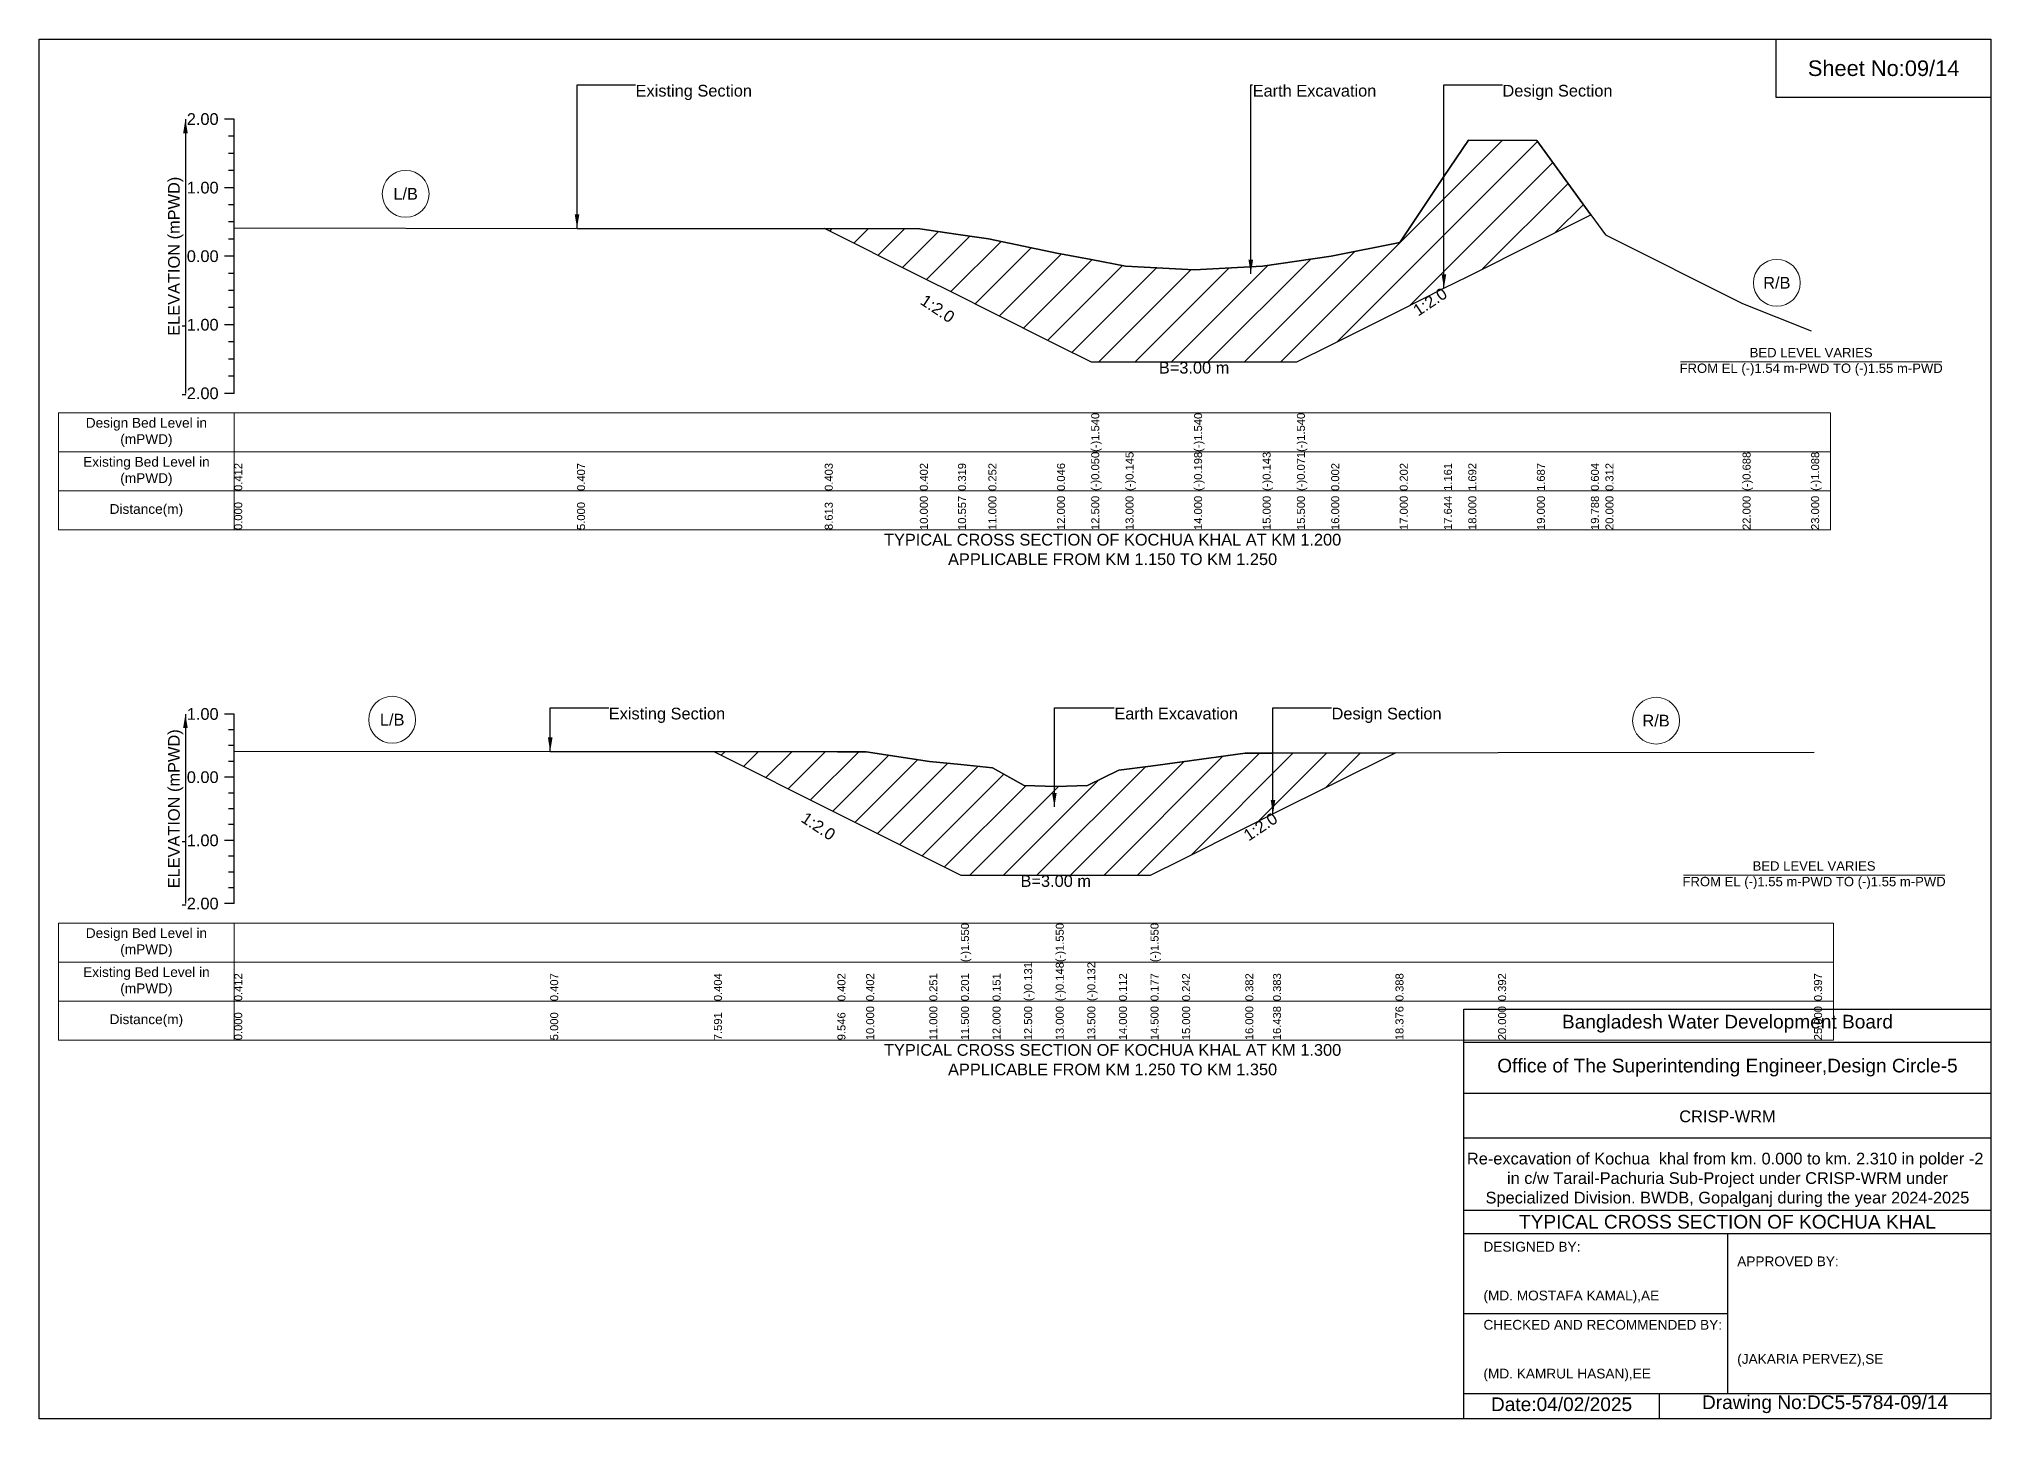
# Model space of a CAD drawing. Header units: inches. Extents: x 91000 to 258000, y -5743 to 6664.
# Drawn here: x 190000 to 198000, y -5656 to 0 of the extents above; entities that cross this region are included whole.
import ezdxf

# ---------------------------------------------------------------- set-up
doc = ezdxf.new("R2010")
doc.units = ezdxf.units.IN
doc.header["$LTSCALE"] = 7
doc.header["$MEASUREMENT"] = 0
for name, color, linetype, lineweight in [('Cross section Data Border', 7, 'Continuous', 9), ('Cross Section Labels', 7, 'Continuous', 9), ('Existing_Bed_Level for Xsection', 7, 'Continuous', 25)]:
    doc.layers.add(name, color=color, linetype=linetype, lineweight=lineweight)
doc.styles.get("Standard").update_dxf_attribs({"font": 'arial.ttf'})
doc.dimstyles.get("Standard").update_dxf_attribs({"dimtxt": 0.18, "dimasz": 0.18, "dimexe": 0.18, "dimexo": 0.0625, "dimgap": 0.09, "dimtad": 0, "dimtih": 1, "dimtoh": 1, "dimdec": 4, "dimzin": 0, "dimdsep": 46, "dimtxsty": 'Standard', "dimcen": 0.09, "dimadec": 0, "dimazin": 0, "dimtfac": 1, "dimtdec": 4, "dimtofl": 0, "dimtmove": 0, "dimatfit": 3, "dimfxl": 1, "dimtolj": 1, "dimtzin": 0, "dimarcsym": 0})

msp = doc.modelspace()

# ---------------------------------------------------------------- hatches: boundary and pattern name
at = {"layer": 'Existing_Bed_Level for Xsection'}
h = msp.add_hatch(dxfattribs=at)
h.set_pattern_fill('ANSI31', color=256, scale=843, style=0)
h.paths.add_polyline_path([(193220.3, -776.9), (193610, -971.8), (193766.4, -1050), (193891, -1112.3), (194172, -1252.8), (194312.5, -1323), (194453, -1323), (194734, -1323), (195015, -1323), (195155.5, -1323), (195296, -1252.8), (195577, -1112.3), (195757.9, -1021.8), (195858, -971.8), (196139, -831.3), (196360.4, -720.6), (196139, -416.2), (195858, -414.8), (195757.9, -563.9), (195577, -833.5), (195296, -889.7), (195155.5, -910.1), (195015, -930.5), (194734, -945.9), (194453, -931), (194312.5, -904.2), (194172, -877.3), (193891, -819.5), (193766.4, -800.8), (193610, -777.3)])
h = msp.add_hatch(dxfattribs=at)
h.set_pattern_fill('ANSI31', color=256, scale=777, style=0)
h.paths.add_polyline_path([(192766.1, -2920.9), (193272.3, -3174), (193390, -3232.9), (193649, -3362.4), (193778.5, -3427.1), (193908, -3427.1), (194037.5, -3427.1), (194167, -3427.1), (194296.5, -3427.1), (194426, -3427.1), (194555.5, -3427.1), (194685, -3362.4), (194944, -3232.9), (195057.4, -3176.2), (195559.4, -2925.2), (195057.4, -2926.4), (194944, -2926.7), (194685, -2963), (194555.5, -2979.8), (194426, -2996.7), (194296.5, -3059.9), (194167, -3064), (194037.5, -3059.6), (193908, -2986.6), (193778.5, -2973.6), (193649, -2960.7), (193390, -2921.6), (193272.3, -2921.4)])

# ---------------------------------------------------------------- linework, layer by layer
for points in [[(190000, 0), (198000, 0), (198000, -5656), (190000, -5656)], [(197120, 0), (198000, 0), (198000, -240), (197120, -240)]]:
    msp.add_lwpolyline(points, close=True)
for points in [[(195840, -5656), (195840, -3976), (198000, -3976)], [(195840, -4112), (198000, -4112)], [(195840, -4320), (198000, -4320)], [(195840, -4504), (198000, -4504)], [(195840, -4800), (198000, -4800)], [(195840, -4896), (198000, -4896)], [(196920, -4896), (196920, -5552)], [(195840, -5224), (196920, -5224)], [(195840, -5552), (198000, -5552)], [(196640, -5552), (196640, -5656)]]:
    msp.add_lwpolyline(points)
at = {"layer": 'Cross section Data Border'}
for points in [[(190080, -1532.3), (197343, -1532.3), (197343, -2012.3), (190080, -2012.3)], [(190080, -3623.7), (197355, -3623.7), (197355, -4103.7), (190080, -4103.7)]]:
    msp.add_lwpolyline(points, close=True, dxfattribs=at)
for points in [[(190800, -1532.3), (190800, -2012.3)], [(190080, -1692.3), (197343, -1692.3)], [(190080, -1852.3), (197343, -1852.3)], [(190800, -3623.7), (190800, -4103.7)], [(190080, -3783.7), (197355, -3783.7)], [(190080, -3943.7), (197355, -3943.7)]]:
    msp.add_lwpolyline(points, dxfattribs=at)
at = {"layer": 'Cross Section Labels'}
for points in [[(196727.2, -1323), (197798.8, -1323)], [(196739.2, -3427.1), (197810.8, -3427.1)]]:
    msp.add_lwpolyline(points, dxfattribs=at)
for centre in [(191502.5, -634.7), (197122.5, -999.3), (191447.5, -2790.1), (196627.5, -2794)]:
    msp.add_circle(centre, 96, dxfattribs=at)
at = {"layer": 'Existing_Bed_Level for Xsection'}
for points in [[(190800, -328.3), (190760, -328.3)], [(190800, -398.5), (190776, -398.5)], [(190800, -1452.3), (190800, -1171.3), (190800, -890.3), (190800, -609.3), (190800, -328.3)], [(190800, -468.8), (190776, -468.8)], [(190800, -774.5), (192205, -775.9), (193220.3, -776.9), (193610, -777.3), (193766.4, -800.8), (193891, -819.5), (194172, -877.3), (194312.5, -904.2), (194312.5, -904.2), (194453, -931), (194734, -945.9), (194734, -945.9), (195015, -930.5), (195155.5, -910.1), (195155.5, -910.1), (195296, -889.7), (195577, -833.5), (195757.9, -563.9), (195858, -414.8), (196139, -416.2), (196360.4, -720.6), (196420, -802.6), (196982, -1083.6), (197263, -1196)], [(190800, -539), (190776, -539)], [(190800, -609.3), (190760, -609.3)], [(190800, -679.5), (190776, -679.5)], [(190800, -749.8), (190776, -749.8)], [(190800, -820), (190776, -820)], [(190800, -890.3), (190760, -890.3)], [(190800, -960.5), (190776, -960.5)], [(190800, -1030.8), (190776, -1030.8)], [(190800, -1101), (190776, -1101)], [(190800, -1171.3), (190760, -1171.3)], [(190800, -1241.5), (190776, -1241.5)], [(190800, -1311.8), (190776, -1311.8)], [(190800, -1382), (190776, -1382)], [(190800, -1452.3), (190760, -1452.3)], [(190800, -2766.7), (190760, -2766.7)], [(190800, -3543.7), (190800, -3284.7), (190800, -3025.7), (190800, -2766.7)], [(190800, -2831.4), (190776, -2831.4)], [(190800, -2896.2), (190776, -2896.2)], [(190800, -2919), (192095, -2920.3), (192766.1, -2920.9), (193272.3, -2921.4), (193390, -2921.6), (193649, -2960.7), (193778.5, -2973.6), (193778.5, -2973.6), (193908, -2986.6), (194037.5, -3059.6), (194167, -3064), (194167, -3064), (194296.5, -3059.9), (194426, -2996.7), (194555.5, -2979.8), (194555.5, -2979.8), (194685, -2963), (194944, -2926.7), (195057.4, -2926.4), (195559.4, -2925.2), (195980, -2924.1), (197275, -2922.8)], [(190800, -3025.7), (190760, -3025.7)], [(190800, -2960.9), (190776, -2960.9)], [(190800, -3090.4), (190776, -3090.4)], [(190800, -3155.2), (190776, -3155.2)], [(190800, -3219.9), (190776, -3219.9)], [(190800, -3284.7), (190760, -3284.7)], [(190800, -3349.4), (190776, -3349.4)], [(190800, -3414.2), (190776, -3414.2)], [(190800, -3478.9), (190776, -3478.9)], [(190800, -3543.7), (190760, -3543.7)]]:
    msp.add_lwpolyline(points, dxfattribs=at)
for points in [[(193220.3, -776.9), (193220.3, -776.9), (193610, -971.8), (193766.4, -1050), (193891, -1112.3), (194172, -1252.8), (194312.5, -1323), (194312.5, -1323), (194453, -1323), (194734, -1323), (194734, -1323), (195015, -1323), (195155.5, -1323), (195155.5, -1323), (195296, -1252.8), (195577, -1112.3), (195757.9, -1021.8), (195858, -971.8), (196139, -831.3), (196360.4, -720.6), (196139, -416.2), (195858, -414.8), (195757.9, -563.9), (195577, -833.5), (195296, -889.7), (195155.5, -910.1), (195155.5, -910.1), (195015, -930.5), (194734, -945.9), (194734, -945.9), (194453, -931), (194312.5, -904.2), (194312.5, -904.2), (194172, -877.3), (193891, -819.5), (193766.4, -800.8), (193610, -777.3), (193220.3, -776.9)], [(192766.1, -2920.9), (192766.1, -2920.9), (193272.3, -3174), (193390, -3232.9), (193649, -3362.4), (193778.5, -3427.1), (193778.5, -3427.1), (193908, -3427.1), (194037.5, -3427.1), (194167, -3427.1), (194167, -3427.1), (194296.5, -3427.1), (194426, -3427.1), (194555.5, -3427.1), (194555.5, -3427.1), (194685, -3362.4), (194944, -3232.9), (195057.4, -3176.2), (195559.4, -2925.2), (195559.4, -2925.2), (195559.4, -2925.2), (195057.4, -2926.4), (194944, -2926.7), (194685, -2963), (194555.5, -2979.8), (194555.5, -2979.8), (194426, -2996.7), (194296.5, -3059.9), (194167, -3064), (194167, -3064), (194037.5, -3059.6), (193908, -2986.6), (193778.5, -2973.6), (193778.5, -2973.6), (193649, -2960.7), (193390, -2921.6), (193272.3, -2921.4), (192766.1, -2920.9)]]:
    msp.add_lwpolyline(points, close=True, dxfattribs=at)

# ---------------------------------------------------------------- texts
at = {"attachment_point": 5}
for s, insert, char_height in [('Sheet No:09/14', (197560, -120), 64), ('Bangladesh Water Development Board', (196920, -4036), 56), ('Office of The Superintending Engineer,Design Circle-5', (196920, -4216), 56)]:
    msp.add_mtext(s, dxfattribs=dict(at, insert=insert, char_height=char_height))
for s, insert, char_height, width, attachment_point in [('CRISP-WRM', (196920, -4416), 48, 2240, 5), ('Re-excavation of Kochua  khal from km. 0.000 to km. 2.310 in polder -2  in c/w Tarail-Pachuria Sub-Project under CRISP-WRM under Specialized Division. BWDB, Gopalganj during the year 2024-2025', (196920, -4676), 48, 2160, 5), ('TYPICAL CROSS SECTION OF KOCHUA KHAL', (196920, -4848), 56, 2240, 5), ('DESIGNED BY:^J^J^J(MD. MOSTAFA KAMAL),AE', (195920, -5056), 40, 1120, 4), ('APPROVED BY:^J^J^J^J^J^J(JAKARIA PERVEZ),SE', (196960, -5216), 40, 1120, 4), ('CHECKED AND RECOMMENDED BY:^J^J^J(MD. KAMRUL HASAN),EE', (195920, -5376), 40, 1120, 4), ('Date:04/02/2025', (196240, -5596), 56, 1120, 5), ('Drawing No:DC5-5784-09/14', (197320, -5596), 56, 1760, 5)]:
    msp.add_mtext(s, dxfattribs=dict(insert=insert, char_height=char_height, width=width, attachment_point=attachment_point))
at = {"layer": 'Cross section Data Border', "char_height": 40, "width": 640, "attachment_point": 5}
for s, insert in [('Design Bed Level in (mPWD)', (190440, -1612.3)), ('Existing Bed Level in (mPWD)', (190440, -1772.3)), ('Distance(m)', (190440, -1932.3)), ('Design Bed Level in (mPWD)', (190440, -3703.7)), ('Existing Bed Level in (mPWD)', (190440, -3863.7)), ('Distance(m)', (190440, -4023.7))]:
    msp.add_mtext(s, dxfattribs=dict(at, insert=insert))
at = {"layer": 'Cross Section Labels'}
for s, insert, char_height, attachment_point in [('Existing Section', (192445, -187.8), 48, 1), ('Earth Excavation', (194974, -187.8), 48, 1), ('Design Section', (195997.9, -187.8), 48, 1), ('L/B', (191502.5, -634.7), 48, 5), ('R/B', (197122.5, -999.3), 48, 5), ('BED LEVEL VARIES ^JFROM EL (-)1.54 m-PWD TO (-)1.55 m-PWD', (197263, -1323), 38.4, 5), ('B=3.00 m', (194734, -1323), 48, 2), ('TYPICAL CROSS SECTION OF KOCHUA KHAL AT KM 1.200^JAPPLICABLE FROM KM 1.150 TO KM 1.250', (194400, -2092.3), 48, 5), ('L/B', (191447.5, -2790.1), 48, 5), ('Existing Section', (192335, -2740.8), 48, 1), ('Earth Excavation', (194407, -2740.8), 48, 1), ('Design Section', (195297.4, -2740.8), 48, 1), ('R/B', (196627.5, -2794), 48, 5), ('B=3.00 m', (194167, -3427.1), 48, 2), ('BED LEVEL VARIES ^JFROM EL (-)1.55 m-PWD TO (-)1.55 m-PWD', (197275, -3427.1), 38.4, 5), ('TYPICAL CROSS SECTION OF KOCHUA KHAL AT KM 1.300^JAPPLICABLE FROM KM 1.250 TO KM 1.350', (194400, -4183.7), 48, 5)]:
    msp.add_mtext(s, dxfattribs=dict(at, insert=insert, char_height=char_height, attachment_point=attachment_point))
at = {"layer": 'Cross Section Labels', "char_height": 48, "attachment_point": 2}
for insert, rotation in [((195687.7, -1056.9), 33.69007), ((193696.2, -1085.1), 326.30993), ((193207.6, -3206.4), 326.30993), ((194992.7, -3208.5), 33.69007)]:
    msp.add_mtext('1:2.0', dxfattribs=dict(at, insert=insert, rotation=rotation))
at = {"layer": 'Existing_Bed_Level for Xsection', "char_height": 48, "attachment_point": 6}
for s, insert in [('2.00', (190736, -328.3)), ('1.00', (190736, -609.3)), ('0.00', (190736, -890.3)), ('-1.00', (190736, -1171.3)), ('-2.00', (190736, -1452.3)), ('1.00', (190736, -2766.7)), ('0.00', (190736, -3025.7)), ('-1.00', (190736, -3284.7)), ('-2.00', (190736, -3543.7))]:
    msp.add_mtext(s, dxfattribs=dict(at, insert=insert))
at = {"layer": 'Existing_Bed_Level for Xsection', "rotation": 90}
for s, insert, char_height, attachment_point in [('ELEVATION (mPWD)', (190560, -890.3), 48, 5), ('(-)1.540', (194312.5, -1692.3), 32.8, 1), ('(-)1.540', (194734, -1692.3), 32.8, 1), ('(-)1.540', (195155.5, -1692.3), 32.8, 1), ('0.412', (190800, -1852.3), 32.8, 1), ('0.407', (192205, -1852.3), 32.8, 1), ('0.403', (193220.3, -1852.3), 32.8, 1), ('0.402', (193610, -1852.3), 32.8, 1), ('0.319', (193766.4, -1852.3), 32.8, 1), ('0.252', (193891, -1852.3), 32.8, 1), ('0.046', (194172, -1852.3), 32.8, 1), ('(-)0.050', (194312.5, -1852.3), 32.8, 1), ('(-)0.145', (194453, -1852.3), 32.8, 1), ('(-)0.198', (194734, -1852.3), 32.8, 1), ('(-)0.143', (195015, -1852.3), 32.8, 1), ('(-)0.071', (195155.5, -1852.3), 32.8, 1), ('0.002', (195296, -1852.3), 32.8, 1), ('0.202', (195577, -1852.3), 32.8, 1), ('1.161', (195757.9, -1852.3), 32.8, 1), ('1.692', (195858, -1852.3), 32.8, 1), ('1.687', (196139, -1852.3), 32.8, 1), ('0.604', (196360.4, -1852.3), 32.8, 1), ('0.312', (196420, -1852.3), 32.8, 1), ('(-)0.688', (196982, -1852.3), 32.8, 1), ('(-)1.088', (197263, -1852.3), 32.8, 1), ('0.000', (190800, -2012.3), 32.8, 1), ('5.000', (192205, -2012.3), 32.8, 1), ('8.613', (193220.3, -2012.3), 32.8, 1), ('10.000', (193610, -2012.3), 32.8, 1), ('10.557', (193766.4, -2012.3), 32.8, 1), ('11.000', (193891, -2012.3), 32.8, 1), ('12.000', (194172, -2012.3), 32.8, 1), ('12.500', (194312.5, -2012.3), 32.8, 1), ('13.000', (194453, -2012.3), 32.8, 1), ('14.000', (194734, -2012.3), 32.8, 1), ('15.000', (195015, -2012.3), 32.8, 1), ('15.500', (195155.5, -2012.3), 32.8, 1), ('16.000', (195296, -2012.3), 32.8, 1), ('17.000', (195577, -2012.3), 32.8, 1), ('17.644', (195757.9, -2012.3), 32.8, 1), ('18.000', (195858, -2012.3), 32.8, 1), ('19.000', (196139, -2012.3), 32.8, 1), ('19.788', (196360.4, -2012.3), 32.8, 1), ('20.000', (196420, -2012.3), 32.8, 1), ('22.000', (196982, -2012.3), 32.8, 1), ('23.000', (197263, -2012.3), 32.8, 1), ('ELEVATION (mPWD)', (190560, -3155.2), 48, 5), ('(-)1.550', (193778.5, -3783.7), 32.8, 1), ('(-)1.550', (194167, -3783.7), 32.8, 1), ('(-)1.550', (194555.5, -3783.7), 32.8, 1), ('0.412', (190800, -3943.7), 32.8, 1), ('0.407', (192095, -3943.7), 32.8, 1), ('0.404', (192766.1, -3943.7), 32.8, 1), ('0.402', (193272.3, -3943.7), 32.8, 1), ('0.402', (193390, -3943.7), 32.8, 1), ('0.251', (193649, -3943.7), 32.8, 1), ('0.201', (193778.5, -3943.7), 32.8, 1), ('0.151', (193908, -3943.7), 32.8, 1), ('(-)0.131', (194037.5, -3943.7), 32.8, 1), ('(-)0.148', (194167, -3943.7), 32.8, 1), ('(-)0.132', (194296.5, -3943.7), 32.8, 1), ('0.112', (194426, -3943.7), 32.8, 1), ('0.177', (194555.5, -3943.7), 32.8, 1), ('0.242', (194685, -3943.7), 32.8, 1), ('0.382', (194944, -3943.7), 32.8, 1), ('0.383', (195057.4, -3943.7), 32.8, 1), ('0.388', (195559.4, -3943.7), 32.8, 1), ('0.392', (195980, -3943.7), 32.8, 1), ('0.397', (197275, -3943.7), 32.8, 1), ('0.000', (190800, -4103.7), 32.8, 1), ('5.000', (192095, -4103.7), 32.8, 1), ('7.591', (192766.1, -4103.7), 32.8, 1), ('9.546', (193272.3, -4103.7), 32.8, 1), ('10.000', (193390, -4103.7), 32.8, 1), ('11.000', (193649, -4103.7), 32.8, 1), ('11.500', (193778.5, -4103.7), 32.8, 1), ('12.000', (193908, -4103.7), 32.8, 1), ('12.500', (194037.5, -4103.7), 32.8, 1), ('13.000', (194167, -4103.7), 32.8, 1), ('13.500', (194296.5, -4103.7), 32.8, 1), ('14.000', (194426, -4103.7), 32.8, 1), ('14.500', (194555.5, -4103.7), 32.8, 1), ('15.000', (194685, -4103.7), 32.8, 1), ('16.000', (194944, -4103.7), 32.8, 1), ('16.438', (195057.4, -4103.7), 32.8, 1), ('18.376', (195559.4, -4103.7), 32.8, 1), ('20.000', (195980, -4103.7), 32.8, 1), ('25.000', (197275, -4103.7), 32.8, 1)]:
    msp.add_mtext(s, dxfattribs=dict(at, insert=insert, char_height=char_height, attachment_point=attachment_point))

# ---------------------------------------------------------------- leaders
at = {"layer": 'Cross Section Labels', "annotation_type": 0, "has_hookline": 1, "hookline_direction": 0}
for points, text_width in [([(192205, -775.9), (192205, -187.8), (192444.9, -187.8)], 467.2), ([(194966.4, -962.2), (194966.4, -187.8), (194973.9, -187.8)], 497), ([(195757.9, -1021.8), (195757.9, -187.8), (195997.8, -187.8)], 441.2), ([(192095, -2920.3), (192095, -2740.8), (192334.9, -2740.8)], 467.2), ([(194161.3, -3147.6), (194161.3, -2740.8), (194406.9, -2740.8)], 497), ([(195057.4, -3176.2), (195057.4, -2740.8), (195297.3, -2740.8)], 441.2)]:
    msp.add_leader(points, dimstyle='Standard', override={"dimasz": 57.6}, dxfattribs=dict(at, text_width=text_width))
at = {"layer": 'Existing_Bed_Level for Xsection'}
for points in [[(190600, -328.3), (190600, -1452.3)], [(190600, -2766.7), (190600, -3543.7)]]:
    msp.add_leader(points, dimstyle='Standard', override={"dimasz": 57.6}, dxfattribs=at)

doc.saveas('drawing.dxf')
